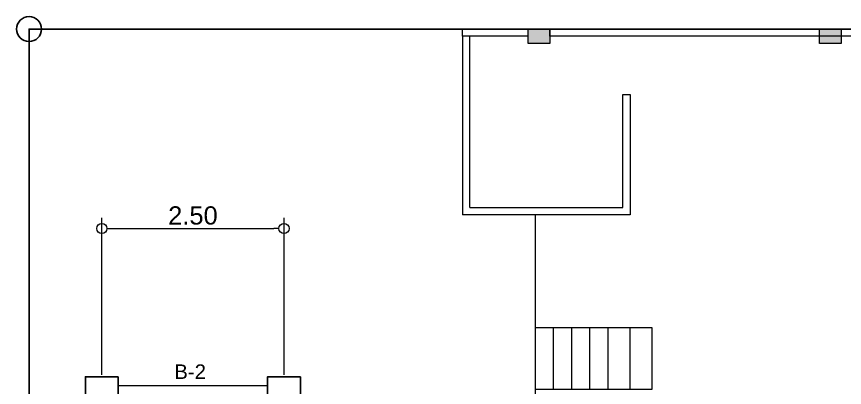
# Model space of a CAD drawing. Header units: inches. Extents: x -1369 to 1198, y -366 to 1398.
# Drawn here: x 170.87 to 182.24, y -190.72 to -185.63 of the extents above; entities that cross this region are included whole.
import ezdxf

# ---------------------------------------------------------------- set-up
doc = ezdxf.new("R2010")
doc.units = ezdxf.units.IN
doc.header["$MEASUREMENT"] = 0
doc.layers.add('BEAM', color=7, linetype='Continuous', lineweight=30, true_color=0x3838ff)
doc.layers.add('col', color=7, linetype='Continuous', true_color=0x0a0aff)
doc.layers.add('COLM2', color=7, linetype='Continuous')
doc.layers.add('wall', color=7, linetype='Continuous')
doc.layers.add('dim.', color=10, linetype='Continuous', lineweight=15)
doc.styles.get("Standard").update_dxf_attribs({"font": 'arial.ttf'})
doc.dimstyles.get("Standard").update_dxf_attribs({"dimtxt": 0.25, "dimasz": 0.14, "dimexe": 0.145, "dimexo": 0.025, "dimgap": 0.05, "dimtad": 1, "dimzin": 0, "dimdsep": 46, "dimtxsty": 'Standard', "dimblk": 'DOTBLANK', "dimcen": 0.09, "dimclrd": 256, "dimclre": 256, "dimaunit": 1, "dimadec": 5, "dimazin": 0, "dimtfac": 1, "dimtix": 1, "dimtofl": 0, "dimtmove": 0, "dimatfit": 3, "dimfxl": 0, "dimtolj": 1, "dimtzin": 0, "dimlwd": -1, "dimlwe": -1, "dimarcsym": 0})

# ---------------------------------------------------------------- blocks, each defined once
blk = doc.blocks.new('2ND FLRR EX PLAN')
at = {"layer": 'COLM2', "lineweight": 13, "true_color": 0x808080}
h = blk.add_hatch(color=8, dxfattribs=at)
h.dxf.hatch_style = 1
h.paths.add_polyline_path([(207.892, -185.998), (207.892, -185.798), (208.192, -185.798), (208.192, -185.998)])
h = blk.add_hatch(color=8, dxfattribs=at)
h.dxf.hatch_style = 1
h.paths.add_polyline_path([(211.892, -185.998), (211.892, -185.798), (212.192, -185.798), (212.192, -185.998)])
at = {"color": 8, "lineweight": 13, "true_color": 0x808080}
for p, q in [((206.992, -185.898), (206.992, -188.349)), ((207.092, -188.249), (207.092, -185.898)), ((209.192, -188.249), (209.192, -186.698)), ((209.292, -186.698), (209.292, -188.349)), ((207.092, -188.249), (209.192, -188.249)), ((209.292, -188.349), (206.992, -188.349))]:
    blk.add_line(p, q, dxfattribs=at)
for points in [[(207.892, -185.898), (206.992, -185.898), (206.992, -185.798)], [(219.892, -185.898), (208.192, -185.898), (208.192, -185.798)], [(209.192, -186.698), (209.292, -186.698)], [(207.992, -190.748), (207.992, -189.898)], [(207.992, -189.898), (209.592, -189.898), (209.592, -190.748), (207.992, -190.748)], [(208.242, -190.748), (208.242, -189.898)], [(208.492, -190.748), (208.492, -189.898)], [(208.742, -190.748), (208.742, -189.898)], [(208.992, -190.748), (208.992, -189.898)], [(209.292, -190.748), (209.292, -189.898)]]:
    blk.add_lwpolyline(points, dxfattribs=at)
at = {"layer": 'COLM2', "color": 8, "lineweight": 13, "true_color": 0x808080}
for points in [[(207.892, -185.998), (207.892, -185.798), (208.192, -185.798), (208.192, -185.998)], [(211.892, -185.998), (211.892, -185.798), (212.192, -185.798), (212.192, -185.998)]]:
    blk.add_lwpolyline(points, close=True, dxfattribs=at)
at = {"layer": 'wall', "color": 8, "lineweight": 13, "true_color": 0x808080}
blk.add_lwpolyline([(220.092, -190.848), (207.992, -190.848), (207.992, -188.349)], dxfattribs=at)
blk = doc.blocks.new('_DotBlank')
at = {"color": 0, "linetype": 'ByBlock', "lineweight": -2}
blk.add_line((-0.5, 0), (-1, 0), dxfattribs=at)
blk.add_circle((0, 0), 0.5, dxfattribs=at)
blk = doc.blocks.new('*D700')
at = {"layer": 'Defpoints', "color": 0, "transparency": 16777216}
for p in [(174.542, -188.538), (172.042, -190.573), (174.542, -190.573)]:
    blk.add_point(p, dxfattribs=at)
at = {"layer": 'dim.', "transparency": 16777216}
for p, q in [((172.042, -190.548), (172.042, -188.393)), ((174.542, -190.548), (174.542, -188.393)), ((172.182, -188.538), (174.402, -188.538))]:
    blk.add_line(p, q, dxfattribs=at)
at = {"layer": 'dim.', "transparency": 16777216, "xscale": 0.14, "yscale": 0.14, "zscale": 0.14, "rotation": 180}
blk.add_blockref('_DotBlank', (172.042, -188.538), dxfattribs=at)
at = {"layer": 'dim.', "transparency": 16777216, "xscale": 0.14, "yscale": 0.14, "zscale": 0.14}
blk.add_blockref('_DotBlank', (174.542, -188.538), dxfattribs=at)
at = {"layer": 'dim.', "color": 0, "transparency": 16777216, "insert": (173.292, -188.36), "char_height": 0.25, "attachment_point": 5}
blk.add_mtext('\\A1;2.50', dxfattribs=at)

msp = doc.modelspace()

# ---------------------------------------------------------------- linework, layer by layer
at = {"color": 7}
msp.add_lwpolyline([(171.042, -223.2983), (171.042, -185.7984), (199.042, -185.7984), (199.042, -223.2983)], close=True, dxfattribs=at)
at = {"color": 1}
msp.add_circle((171.042, -185.7984), 0.1713, dxfattribs=at)
at = {"layer": 'BEAM', "lineweight": 18, "ltscale": 8}
msp.add_lwpolyline([(174.317, -190.6984), (172.267, -190.6984)], dxfattribs=at)
at = {"layer": 'col'}
for points in [[(172.267, -190.5734), (171.817, -190.5734), (171.817, -191.0234), (172.267, -191.0234)], [(174.767, -190.5734), (174.317, -190.5734), (174.317, -191.0234), (174.767, -191.0234)]]:
    msp.add_lwpolyline(points, close=True, dxfattribs=at)

# ---------------------------------------------------------------- block references
msp.add_blockref('2ND FLRR EX PLAN', (-30, 0))

# ---------------------------------------------------------------- texts
at = {"insert": (173.4708, -190.4038), "char_height": 0.2, "attachment_point": 3}
msp.add_mtext_dynamic_manual_height_columns('B-2', width=0.611407, gutter_width=1, heights=[0], dxfattribs=at)

# ---------------------------------------------------------------- dimensions: what is measured, and where the dimension line sits
at = {"layer": 'dim.', "color": 0}
dim = msp.add_linear_dim(base=(174.542, -188.5376), p1=(172.042, -190.5734), p2=(174.542, -190.5734), dimstyle='Standard', dxfattribs=at)
dim.commit()
dim.dimension.update_dxf_attribs({"geometry": '*D700', "text_midpoint": (173.292, -188.36)})

doc.saveas('drawing.dxf')
